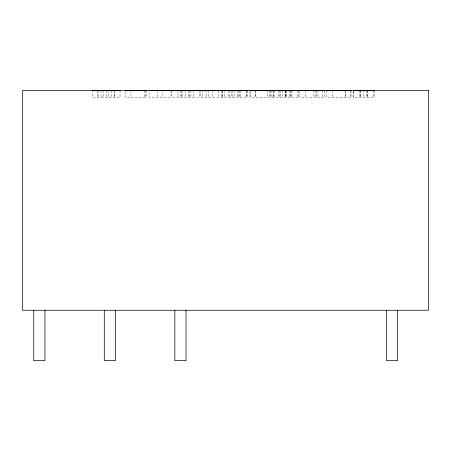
<?xml version="1.0" encoding="UTF-8"?>
<svg xmlns="http://www.w3.org/2000/svg" width="451" height="451" viewBox="0 0 451 451"><rect width="100%" height="100%" fill="white"/><g stroke="black" fill="none" stroke-linecap="round" stroke-linejoin="round"><path stroke-width="0.34" stroke-dasharray="2.25 1.69" d="M285.387 92.697L285.387 91.53M374.121 90.363L374.121 97.36L353.381 97.36L353.381 90.363M373.428 90.363L373.428 97.36M367.672 90.363L367.672 97.36M367.266 90.363L367.266 97.36M366.764 90.363L366.764 97.36M363.619 90.363L363.619 97.36M360.552 90.363L360.552 97.36M360.174 90.363L360.174 97.36M359.548 90.363L359.548 97.36M353.731 91.063L353.731 97.36M351.053 90.363L351.053 97.36L326.687 97.36L326.687 91.063M350.878 90.363L350.878 97.36M345.692 90.363L345.692 97.36M345.522 90.363L345.522 97.36M332.387 90.363L332.387 97.36M324.613 90.363L324.613 97.36L299.729 97.36L299.729 90.363M322.369 90.363L322.369 97.36M317.932 90.363L317.932 97.36M316.664 90.363L316.664 97.36M315.131 90.363L315.131 97.36M313.828 90.363L313.828 97.36M305.434 90.363L305.434 97.36M298.635 90.363L298.635 97.36L249.989 97.36L249.989 90.363M297.598 90.363L297.598 97.36M291.893 90.363L291.893 97.36M291.047 90.363L291.047 97.36M290.743 90.363L290.743 97.36M289.221 90.363L289.221 97.36M286.402 90.363L286.402 97.36M285.911 90.363L285.911 97.36M285.849 90.363L285.849 97.36M285.387 90.363L285.387 97.36M282.529 90.363L282.529 97.36M280.832 90.363L280.832 97.36M279.812 90.363L279.812 97.36M278.476 90.363L278.476 97.36M274.095 91.063L274.095 97.36M273.464 90.363L273.464 97.36M273.058 90.363L273.058 97.36M271.074 90.363L271.074 97.36M270.555 90.363L270.555 97.36M269.518 90.363L269.518 97.36M267.764 90.363L267.764 97.36M255.841 90.363L255.841 97.36M255.694 90.363L255.694 97.36M250.136 90.363L250.136 97.36M247.289 90.363L247.289 97.36L200.718 97.36L200.718 90.363M246.364 90.363L246.364 97.36M246.252 90.363L246.252 97.36M240.546 90.363L240.546 97.36M239.701 90.363L239.701 97.36M238.241 90.363L238.241 97.36M237.874 90.363L237.874 97.36M234.565 90.363L234.503 97.36M232.536 90.363L232.536 97.36M231.183 90.363L231.183 97.36M229.486 90.363L229.486 97.36M228.465 90.363L228.465 97.36M224.418 90.363L224.418 97.36M222.749 91.063L222.749 97.36M222.343 90.363L222.343 97.36M221.712 90.363L221.712 97.36M218.515 90.363L218.515 97.36M212.816 90.363L212.816 97.36M208.345 90.363L208.345 97.36M206.073 90.363L206.073 97.36M202.646 90.363L202.646 97.36M199.359 90.363L199.359 97.36L171.887 97.36L171.887 90.363M193.259 90.363L193.259 97.36M190.931 90.363L190.931 97.36M189.228 90.363L189.228 97.36M188.67 90.363L188.67 97.36M185.451 90.363L185.451 97.36M182.125 90.363L182.125 97.36M181.838 90.363L181.838 97.36M180.214 90.363L180.214 97.36M177.987 90.363L177.987 97.36M171.025 90.363L171.025 97.36L149.078 97.36L149.078 90.363M162.901 90.363L162.901 97.36M157.196 90.363L157.196 97.36M146.31 90.363L146.31 97.36L125.231 97.36L125.231 90.363M145.791 90.363L145.791 97.36M144.76 90.363L144.76 97.36M130.931 90.363L130.931 97.36M120.045 90.363L120.045 97.36L92.573 97.36L92.573 90.363M114.689 90.363L114.689 97.36M114.605 90.363L114.605 97.36M111.6 90.363L111.6 97.36M108.787 90.363L108.787 97.36M106.312 90.363L106.312 97.36M103.758 90.363L103.758 97.36M101.08 91.063L101.08 97.36M98.014 90.363L98.014 97.36M97.929 90.363L97.929 97.36"/><path stroke-width="0.68" d="M92.573 90.363L120.045 90.363M125.231 90.363L146.31 90.363M149.078 90.363L171.025 90.363M171.887 90.363L199.359 90.363M200.718 90.363L247.289 90.363M249.989 90.363L298.635 90.363M299.729 90.363L324.613 90.363M326.687 90.363L351.053 90.363M353.381 90.363L374.121 90.363M397.658 310.249L397.658 360.637L386.462 360.637L386.462 310.249M186.032 310.249L186.032 360.637L174.83 360.637L174.83 310.249M115.49 310.249L115.49 360.637L104.288 360.637L104.288 310.249M44.942 310.249L44.942 360.637L33.746 360.637L33.746 310.249M428.45 90.504L22.55 90.504L22.55 310.249L428.45 310.249L428.45 90.504"/></g></svg>
